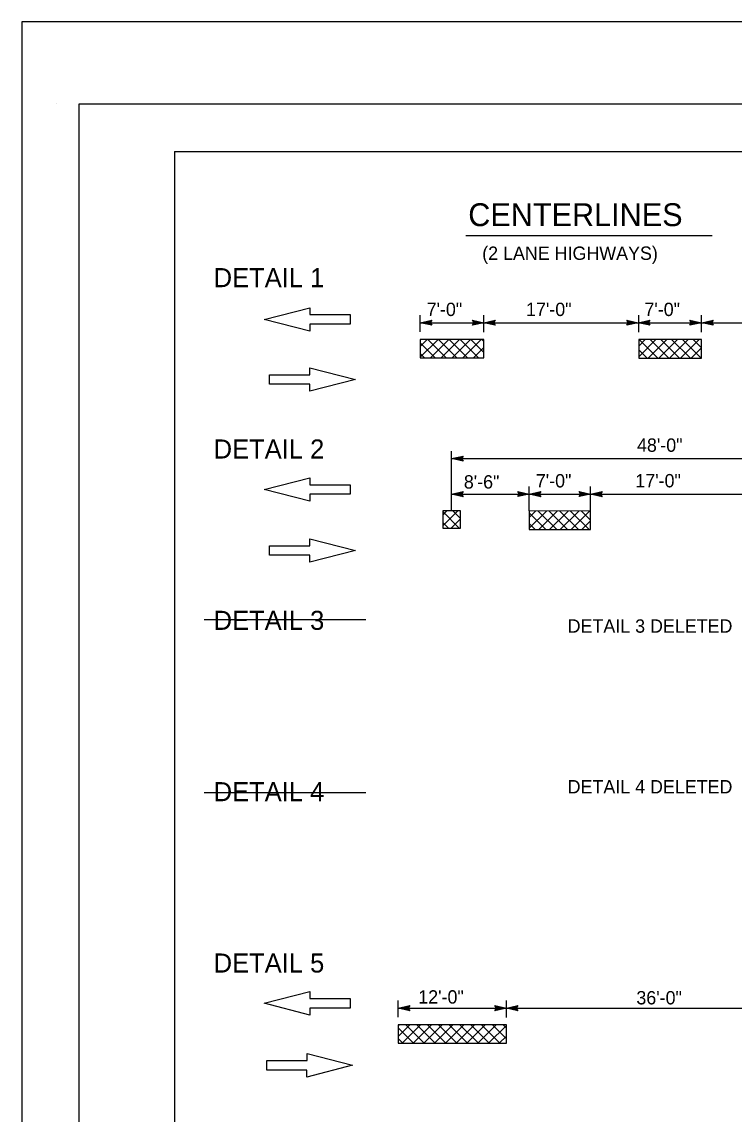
# Model space of a CAD drawing. Extents: x -893 to 867, y -474 to 712.
# Drawn here: x -893 to -520, y 139 to 712 of the extents above; entities that cross this region are included whole.
import ezdxf

# ---------------------------------------------------------------- set-up
doc = ezdxf.new("R2010")
doc.units = 0
for name, color, linetype in [('10 Sheet Format', 7, 'Continuous'), ('56 Stage 3 Anno', 7, 'Continuous'), ('57 Undefined', 7, 'Continuous'), ('60 Nongeo Data', 7, 'Continuous')]:
    doc.layers.add(name, color=color, linetype=linetype)

msp = doc.modelspace()

# ---------------------------------------------------------------- linework, layer by layer
at = {"layer": '10 Sheet Format'}
for p, q in [((-875.41, 668.97), (-875.41, 668.97)), ((-813.45, 643.96), (811.54, 643.96)), ((-813.45, 643.96), (-813.45, -406.04))]:
    msp.add_line(p, q, dxfattribs=at)
for points in [[(-893.46, -474.04), (866.54, -474.04), (866.54, 711.96), (-893.46, 711.96)], [(-863.43, 668.96), (836.57, 668.96), (836.57, -431.04), (-863.43, -431.04)], [(-863.43, 668.96), (836.57, 668.96), (836.57, -431.04), (-863.43, -431.04)]]:
    msp.add_lwpolyline(points, close=True, dxfattribs=at)
at = {"layer": '56 Stage 3 Anno'}
for p, q in [((-684.62, 549.36), (-684.62, 558.09)), ((-651.24, 549.32), (-651.24, 558.09)), ((-570.12, 549.32), (-570.12, 558.09)), ((-537.2, 549.32), (-537.2, 558.09)), ((-684.62, 554.16), (-678.62, 555.49)), ((-678.62, 552.82), (-684.62, 554.16)), ((-684.62, 554.16), (-684.62, 554.16)), ((-684.62, 554.16), (-651.24, 554.16)), ((-678.83, 553.17), (-683.24, 554.16)), ((-683.23, 554.16), (-678.85, 555.13)), ((-681.85, 554.15), (-679.03, 554.78)), ((-679.07, 553.53), (-681.85, 554.15)), ((-680.47, 554.15), (-679.26, 554.42)), ((-679.24, 553.88), (-680.47, 554.15)), ((-678.62, 555.49), (-679.42, 554.16)), ((-679.42, 554.16), (-678.62, 552.82)), ((-678.62, 555.49), (-678.62, 555.49)), ((-678.62, 552.82), (-678.62, 552.82)), ((-656.5, 554.16), (-657.3, 555.5)), ((-657.3, 555.5), (-657.3, 555.5)), ((-657.3, 555.5), (-651.3, 554.16)), ((-651.3, 554.16), (-657.3, 552.83)), ((-657.3, 552.83), (-656.5, 554.16)), ((-657.3, 552.83), (-657.3, 552.83)), ((-657.08, 555.14), (-652.68, 554.16)), ((-652.69, 554.15), (-657.07, 553.18)), ((-654.06, 554.16), (-656.89, 553.53)), ((-656.85, 554.78), (-654.06, 554.16)), ((-656.67, 554.43), (-655.44, 554.16)), ((-655.44, 554.16), (-656.65, 553.89)), ((-651.3, 554.16), (-645.3, 555.49)), ((-651.3, 554.16), (-651.3, 554.16)), ((-645.3, 552.82), (-651.3, 554.16)), ((-651.3, 554.16), (-651.3, 554.16)), ((-651.24, 554.16), (-570.12, 554.16)), ((-645.52, 553.17), (-649.92, 554.16)), ((-649.91, 554.16), (-645.54, 555.13)), ((-648.54, 554.15), (-645.71, 554.78)), ((-645.75, 553.53), (-648.54, 554.15)), ((-647.16, 554.15), (-645.95, 554.42)), ((-645.93, 553.88), (-647.16, 554.15)), ((-645.3, 555.49), (-646.1, 554.16)), ((-646.1, 554.16), (-645.3, 552.82)), ((-645.3, 555.49), (-645.3, 555.49)), ((-645.3, 552.82), (-645.3, 552.82)), ((-575.55, 554.16), (-576.35, 555.5)), ((-576.35, 555.5), (-576.35, 555.5)), ((-576.35, 555.5), (-570.35, 554.16)), ((-570.35, 554.16), (-576.35, 552.83)), ((-576.35, 552.83), (-575.55, 554.16)), ((-576.35, 552.83), (-576.35, 552.83)), ((-576.13, 555.14), (-571.73, 554.16)), ((-571.74, 554.15), (-576.11, 553.18)), ((-573.11, 554.16), (-575.93, 553.53)), ((-575.9, 554.78), (-573.11, 554.16)), ((-575.72, 554.43), (-574.49, 554.16)), ((-574.49, 554.16), (-575.7, 553.89)), ((-570.37, 554.16), (-564.37, 555.49)), ((-564.37, 552.82), (-570.37, 554.16)), ((-570.37, 554.16), (-570.37, 554.16)), ((-570.35, 554.16), (-570.35, 554.16)), ((-570.12, 554.16), (-537.2, 554.16)), ((-564.59, 553.17), (-568.99, 554.16)), ((-568.98, 554.16), (-564.61, 555.13)), ((-567.61, 554.15), (-564.78, 554.78)), ((-564.82, 553.53), (-567.61, 554.15)), ((-566.23, 554.15), (-565.02, 554.42)), ((-565, 553.88), (-566.23, 554.15)), ((-564.37, 555.49), (-565.17, 554.16)), ((-565.17, 554.16), (-564.37, 552.82)), ((-564.37, 555.49), (-564.37, 555.49)), ((-564.37, 552.82), (-564.37, 552.82)), ((-542.46, 554.16), (-543.26, 555.5)), ((-543.26, 555.5), (-543.26, 555.5)), ((-543.26, 555.5), (-537.26, 554.16)), ((-537.26, 554.16), (-543.26, 552.83)), ((-543.26, 552.83), (-542.46, 554.16)), ((-543.26, 552.83), (-543.26, 552.83)), ((-543.04, 555.14), (-538.64, 554.16)), ((-538.65, 554.15), (-543.02, 553.18)), ((-540.02, 554.16), (-542.84, 553.53)), ((-542.81, 554.78), (-540.02, 554.16)), ((-542.63, 554.43), (-541.4, 554.16)), ((-541.4, 554.16), (-542.61, 553.89)), ((-537.26, 554.16), (-537.26, 554.16)), ((-537.2, 554.16), (-456.16, 554.16)), ((-537.12, 554.16), (-531.12, 555.49)), ((-531.12, 552.82), (-537.12, 554.16)), ((-537.12, 554.16), (-537.12, 554.16)), ((-531.34, 553.17), (-535.74, 554.16)), ((-535.73, 554.16), (-531.36, 555.13)), ((-534.36, 554.15), (-531.54, 554.78)), ((-531.57, 553.53), (-534.36, 554.15)), ((-532.98, 554.15), (-531.77, 554.42)), ((-531.75, 553.88), (-532.98, 554.15)), ((-531.12, 555.49), (-531.92, 554.16)), ((-531.92, 554.16), (-531.12, 552.82)), ((-531.12, 555.49), (-531.12, 555.49)), ((-531.12, 552.82), (-531.12, 552.82)), ((-668.18, 455.57), (-668.18, 486.89)), ((-668.18, 482.96), (-662.18, 484.29)), ((-668.18, 482.96), (-439.2, 482.96)), ((-662.18, 481.62), (-668.18, 482.96)), ((-668.18, 482.96), (-668.18, 482.96)), ((-662.4, 481.97), (-666.81, 482.96)), ((-666.79, 482.96), (-662.42, 483.93)), ((-665.42, 482.95), (-662.6, 483.58)), ((-662.64, 482.33), (-665.42, 482.95)), ((-664.04, 482.95), (-662.83, 483.22)), ((-662.81, 482.68), (-664.04, 482.95)), ((-662.18, 484.29), (-662.98, 482.96)), ((-662.98, 482.96), (-662.18, 481.62)), ((-662.18, 484.29), (-662.18, 484.29)), ((-662.18, 481.62), (-662.18, 481.62)), ((-668.18, 464.31), (-662.18, 465.64)), ((-668.18, 464.31), (-627.46, 464.31)), ((-662.18, 462.97), (-668.18, 464.31)), ((-668.18, 464.31), (-668.18, 464.31)), ((-662.4, 463.32), (-666.81, 464.31)), ((-666.79, 464.31), (-662.42, 465.28)), ((-665.42, 464.31), (-662.6, 464.93)), ((-662.64, 463.68), (-665.42, 464.31)), ((-664.04, 464.31), (-662.83, 464.57)), ((-662.81, 464.03), (-664.04, 464.31)), ((-662.18, 465.64), (-662.98, 464.31)), ((-662.98, 464.31), (-662.18, 462.97)), ((-662.18, 465.64), (-662.18, 465.64)), ((-632.66, 464.31), (-633.46, 465.65)), ((-633.46, 465.65), (-633.46, 465.65)), ((-633.46, 465.65), (-627.46, 464.31)), ((-627.46, 464.31), (-633.46, 462.98)), ((-633.46, 462.98), (-632.66, 464.31)), ((-633.24, 465.29), (-628.84, 464.31)), ((-628.85, 464.3), (-633.22, 463.34)), ((-630.22, 464.31), (-633.05, 463.68)), ((-633.01, 464.93), (-630.22, 464.31)), ((-632.83, 464.59), (-631.6, 464.31)), ((-631.6, 464.31), (-632.81, 464.04)), ((-627.46, 455.47), (-627.46, 468.25)), ((-627.46, 464.31), (-621.46, 465.64)), ((-627.46, 464.31), (-595.36, 464.31)), ((-627.46, 464.31), (-627.46, 464.31)), ((-621.46, 462.97), (-627.46, 464.31)), ((-627.46, 464.31), (-627.46, 464.31)), ((-621.67, 463.32), (-626.08, 464.31)), ((-626.07, 464.31), (-621.69, 465.28)), ((-624.69, 464.31), (-621.87, 464.93)), ((-621.91, 463.68), (-624.69, 464.31)), ((-623.31, 464.31), (-622.1, 464.57)), ((-622.08, 464.03), (-623.31, 464.31)), ((-621.46, 465.64), (-622.26, 464.31)), ((-622.26, 464.31), (-621.46, 462.97)), ((-621.46, 465.64), (-621.46, 465.64)), ((-600.56, 464.31), (-601.36, 465.65)), ((-601.36, 465.65), (-601.36, 465.65)), ((-601.36, 465.65), (-595.36, 464.31)), ((-595.36, 464.31), (-601.36, 462.98)), ((-601.36, 462.98), (-600.56, 464.31)), ((-601.14, 465.29), (-596.74, 464.31)), ((-596.75, 464.3), (-601.12, 463.34)), ((-598.12, 464.31), (-600.94, 463.68)), ((-600.91, 464.93), (-598.12, 464.31)), ((-600.73, 464.59), (-599.5, 464.31)), ((-599.5, 464.31), (-600.71, 464.04)), ((-595.36, 455.43), (-595.36, 468.25)), ((-595.36, 464.31), (-589.36, 465.64)), ((-595.36, 464.31), (-512.74, 464.31)), ((-595.36, 464.31), (-595.36, 464.31)), ((-589.36, 462.97), (-595.36, 464.31)), ((-595.36, 464.31), (-595.36, 464.31)), ((-589.57, 463.32), (-593.98, 464.31)), ((-593.96, 464.31), (-589.59, 465.28)), ((-592.59, 464.31), (-589.77, 464.93)), ((-589.81, 463.68), (-592.59, 464.31)), ((-591.21, 464.31), (-590, 464.57)), ((-589.98, 464.03), (-591.21, 464.31)), ((-589.36, 465.64), (-590.16, 464.31)), ((-590.16, 464.31), (-589.36, 462.97)), ((-589.36, 465.64), (-589.36, 465.64)), ((-662.18, 462.97), (-662.18, 462.97)), ((-633.46, 462.98), (-633.46, 462.98)), ((-621.46, 462.97), (-621.46, 462.97)), ((-601.36, 462.98), (-601.36, 462.98)), ((-589.36, 462.97), (-589.36, 462.97)), ((-696.15, 189.97), (-696.15, 198.7)), ((-696.15, 194.77), (-690.15, 196.1)), ((-696.15, 194.77), (-639.49, 194.77)), ((-690.15, 193.43), (-696.15, 194.77)), ((-696.15, 194.77), (-696.15, 194.77)), ((-690.37, 193.78), (-694.77, 194.77)), ((-694.76, 194.77), (-690.39, 195.74)), ((-693.39, 194.76), (-690.56, 195.39)), ((-690.6, 194.14), (-693.39, 194.76)), ((-692.01, 194.76), (-690.8, 195.03)), ((-690.78, 194.49), (-692.01, 194.76)), ((-690.15, 196.1), (-690.95, 194.77)), ((-690.95, 194.77), (-690.15, 193.43)), ((-690.15, 196.1), (-690.15, 196.1)), ((-644.69, 194.77), (-645.49, 196.11)), ((-645.49, 196.11), (-645.49, 196.11)), ((-645.49, 196.11), (-639.49, 194.77)), ((-639.49, 194.77), (-645.49, 193.44)), ((-645.49, 193.44), (-644.69, 194.77)), ((-645.28, 195.75), (-640.87, 194.77)), ((-640.89, 194.76), (-645.26, 193.8)), ((-642.26, 194.77), (-645.08, 194.14)), ((-645.04, 195.39), (-642.26, 194.77)), ((-644.87, 195.04), (-643.64, 194.77)), ((-643.64, 194.77), (-644.85, 194.5)), ((-639.49, 189.9), (-639.49, 198.7)), ((-639.49, 194.77), (-633.49, 196.1)), ((-639.49, 194.77), (-467.53, 194.77)), ((-639.49, 194.77), (-639.49, 194.77)), ((-633.49, 193.43), (-639.49, 194.77)), ((-639.49, 194.77), (-639.49, 194.77)), ((-633.71, 193.78), (-638.12, 194.77)), ((-638.1, 194.77), (-633.73, 195.74)), ((-636.73, 194.76), (-633.91, 195.39)), ((-633.95, 194.14), (-636.73, 194.76)), ((-635.35, 194.76), (-634.14, 195.03)), ((-634.12, 194.49), (-635.35, 194.76)), ((-633.49, 196.1), (-634.29, 194.77)), ((-634.29, 194.77), (-633.49, 193.43)), ((-633.49, 196.1), (-633.49, 196.1)), ((-690.15, 193.43), (-690.15, 193.43)), ((-645.49, 193.44), (-645.49, 193.44)), ((-633.49, 193.43), (-633.49, 193.43))]:
    msp.add_line(p, q, dxfattribs=at)
at = {"layer": '57 Undefined'}
msp.add_line((-660.68, 599.89), (-531.68, 599.89), dxfattribs=at)
at = {"layer": '60 Nongeo Data'}
for p, q in [((-766.38, 555.92), (-742.47, 562.06)), ((-742.47, 562.06), (-742.47, 558.42)), ((-742.47, 549.78), (-766.38, 555.92)), ((-742.47, 558.42), (-721.37, 558.42)), ((-721.37, 558.42), (-721.37, 555.92)), ((-721.37, 555.92), (-721.37, 553.42)), ((-721.37, 553.42), (-742.47, 553.42)), ((-742.47, 553.42), (-742.47, 549.78)), ((-742.51, 526.89), (-742.51, 530.53)), ((-742.51, 530.53), (-718.61, 524.39)), ((-763.62, 524.39), (-763.62, 526.89)), ((-763.62, 526.89), (-742.51, 526.89)), ((-763.62, 521.89), (-763.62, 524.39)), ((-742.52, 521.89), (-763.62, 521.89)), ((-718.61, 524.39), (-742.52, 518.25)), ((-742.52, 518.25), (-742.52, 521.89)), ((-766.38, 466.76), (-742.47, 472.9)), ((-742.47, 472.9), (-742.47, 469.26)), ((-742.47, 460.62), (-766.38, 466.76)), ((-742.47, 469.26), (-721.37, 469.26)), ((-721.37, 464.26), (-742.47, 464.26)), ((-742.47, 464.26), (-742.47, 460.62)), ((-721.37, 469.26), (-721.37, 466.76)), ((-721.37, 466.76), (-721.37, 464.26)), ((-763.62, 434.74), (-763.62, 437.24)), ((-763.62, 437.24), (-742.51, 437.24)), ((-742.51, 437.24), (-742.51, 440.88)), ((-742.51, 440.88), (-718.61, 434.74)), ((-763.62, 432.24), (-763.62, 434.74)), ((-742.52, 432.24), (-763.62, 432.24)), ((-718.61, 434.74), (-742.52, 428.6)), ((-742.52, 428.6), (-742.52, 432.24)), ((-797.9, 398.58), (-713.21, 398.58)), ((-797.9, 307.88), (-713.21, 307.88)), ((-766.38, 197.32), (-742.47, 203.46)), ((-742.47, 203.46), (-742.47, 199.82)), ((-742.47, 191.18), (-766.38, 197.32)), ((-742.47, 199.82), (-721.37, 199.82)), ((-721.37, 194.82), (-742.47, 194.82)), ((-742.47, 194.82), (-742.47, 191.18)), ((-721.37, 199.82), (-721.37, 197.32)), ((-721.37, 197.32), (-721.37, 194.82)), ((-765.09, 164.81), (-765.09, 167.31)), ((-765.09, 167.31), (-743.99, 167.31)), ((-743.99, 167.31), (-743.99, 170.94)), ((-743.99, 170.94), (-720.09, 164.81)), ((-765.09, 162.31), (-765.09, 164.81)), ((-744, 162.31), (-765.09, 162.31)), ((-720.09, 164.81), (-744, 158.67)), ((-744, 158.67), (-744, 162.31))]:
    msp.add_line(p, q, dxfattribs=at)
for points in [[(-684.62, 545.43), (-684.63, 535.82), (-651.31, 535.78), (-651.3, 545.38)], [(-570.12, 545.37), (-570.13, 535.56), (-537.21, 535.52), (-537.2, 545.32)], [(-672.87, 455.58), (-672.88, 446.52), (-663.52, 446.51), (-663.51, 455.57)], [(-627.46, 455.47), (-627.47, 445.77), (-595.36, 445.72), (-595.34, 455.43)], [(-696.17, 186.04), (-696.18, 176.43), (-639.51, 176.36), (-639.49, 185.96)]]:
    msp.add_lwpolyline(points, close=True, dxfattribs=at)
for points in [[(-684.63, 536.11), (-675.32, 545.41)], [(-684.62, 541.77), (-680.97, 545.42)], [(-671.13, 535.8), (-680.74, 545.42)], [(-679.27, 535.81), (-669.67, 545.41)], [(-665.46, 535.8), (-675.08, 545.41)], [(-673.62, 535.81), (-664.02, 545.4)], [(-659.8, 535.79), (-669.41, 545.41)], [(-667.97, 535.8), (-658.38, 545.39)], [(-654.13, 535.78), (-663.75, 545.4)], [(-662.32, 535.79), (-652.73, 545.38)], [(-651.31, 538.61), (-658.09, 545.39)], [(-651.3, 544.26), (-652.42, 545.38)], [(-570.13, 536.31), (-561.09, 545.35)], [(-570.12, 541.98), (-566.74, 545.36)], [(-560.04, 535.55), (-569.86, 545.37)], [(-565.23, 535.56), (-555.44, 545.35)], [(-554.38, 535.54), (-564.19, 545.36)], [(-559.58, 535.55), (-549.79, 545.34)], [(-548.71, 535.53), (-558.53, 545.35)], [(-553.93, 535.54), (-544.14, 545.33)], [(-543.05, 535.53), (-552.87, 545.34)], [(-548.28, 535.53), (-538.49, 545.32)], [(-537.38, 535.52), (-547.2, 545.34)], [(-537.21, 541), (-541.54, 545.33)], [(-676.79, 535.81), (-684.62, 543.64)], [(-656.67, 535.78), (-651.31, 541.15)], [(-565.71, 535.56), (-570.12, 539.97)], [(-542.63, 535.53), (-537.21, 540.95)], [(-682.45, 535.82), (-684.63, 537.99)], [(-672.88, 447.68), (-664.98, 455.57)], [(-672.87, 453.34), (-670.63, 455.58)], [(-664.23, 446.51), (-672.87, 455.15)], [(-663.52, 451.46), (-667.63, 455.57)], [(-627.47, 446.47), (-618.48, 455.46)], [(-627.46, 452.13), (-624.13, 455.47)], [(-618.73, 445.75), (-627.46, 454.48)], [(-613.07, 445.75), (-622.78, 455.46)], [(-622.52, 445.76), (-612.83, 455.45)], [(-607.4, 445.74), (-617.12, 455.46)], [(-616.87, 445.75), (-607.18, 455.44)], [(-601.74, 445.73), (-611.45, 455.45)], [(-611.22, 445.74), (-601.53, 455.44)], [(-596.07, 445.72), (-605.79, 455.44)], [(-605.57, 445.74), (-595.88, 455.43)], [(-595.35, 450.66), (-600.13, 455.43)], [(-669.89, 446.52), (-672.87, 449.5)], [(-668.38, 446.52), (-663.52, 451.38)], [(-624.39, 445.76), (-627.47, 448.83)], [(-599.92, 445.73), (-595.35, 450.3)], [(-696.18, 179.97), (-690.12, 186.03)], [(-696.17, 185.63), (-695.77, 186.04)], [(-688.17, 176.42), (-696.17, 184.43)], [(-694.06, 176.43), (-684.47, 186.02)], [(-682.5, 176.41), (-692.12, 186.03)], [(-688.41, 176.42), (-678.82, 186.01)], [(-676.84, 176.41), (-686.46, 186.02)], [(-682.76, 176.41), (-673.17, 186.01)], [(-671.17, 176.4), (-680.79, 186.02)], [(-677.11, 176.41), (-667.52, 186)], [(-665.51, 176.39), (-675.13, 186.01)], [(-671.46, 176.4), (-661.87, 185.99)], [(-659.85, 176.38), (-669.46, 186)], [(-665.81, 176.39), (-656.22, 185.98)], [(-654.18, 176.38), (-663.8, 185.99)], [(-660.16, 176.38), (-650.57, 185.98)], [(-648.52, 176.37), (-658.13, 185.99)], [(-654.52, 176.38), (-644.92, 185.97)], [(-642.85, 176.36), (-652.47, 185.98)], [(-648.87, 176.37), (-639.5, 185.74)], [(-639.5, 178.67), (-646.81, 185.97)], [(-639.5, 184.32), (-641.14, 185.96)], [(-693.83, 176.43), (-696.18, 178.78)], [(-643.22, 176.36), (-639.5, 180.08)]]:
    msp.add_lwpolyline(points, dxfattribs=at)

# ---------------------------------------------------------------- texts
at = {"layer": '57 Undefined'}
for s, height, p in [('CENTERLINES', 12, (-659.47, 604.83)), ('(2 LANE HIGHWAYS)', 7, (-652.16, 587.14)), ('DETAIL 1', 10, (-792.91, 572.83)), ('7\'-0"', 7, (-681.29, 557.69)), ('17\'-0"', 7, (-629.18, 557.69)), ('7\'-0"', 7, (-567.12, 557.69)), ('DETAIL 2', 10, (-792.91, 482.98)), ('48\'-0"', 7, (-571.01, 486.5)), ('8\'-6"', 7, (-661.79, 467.23)), ('7\'-0"', 7, (-624.05, 467.81)), ('17\'-0"', 7, (-571.89, 467.85)), ('DETAIL 3', 10, (-792.91, 393.14)), ('DETAIL 3 DELETED ', 7, (-607.36, 391.65)), ('DETAIL 4', 10, (-792.91, 303.29)), ('DETAIL 4 DELETED ', 7, (-607.36, 307.38)), ('DETAIL 5', 10, (-792.91, 213.44)), ('12\'-0"', 7, (-685.67, 197.16)), ('36\'-0"', 7, (-571.35, 196.74))]:
    msp.add_text(s, height=height, dxfattribs=at).set_placement(p)

doc.saveas('drawing.dxf')
